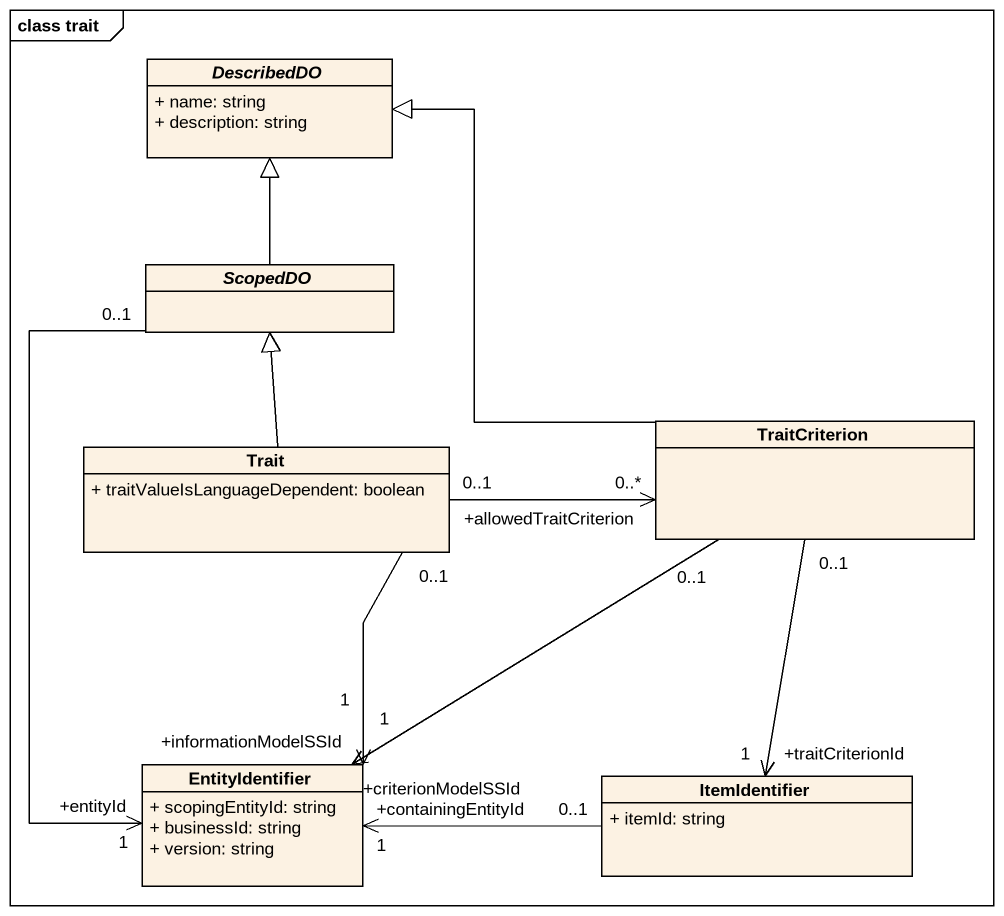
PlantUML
@startuml
mainframe class trait
hide circle
hide empty members
skinparam classAttributeIconSize 0
abstract class DescribedDO {
  + name: string
  + description: string
}
abstract class ScopedDO
class Trait {
  + traitValueIsLanguageDependent: boolean
}
class TraitCriterion
class EntityIdentifier {
  + scopingEntityId: string
  + businessId: string
  + version: string
}
class ItemIdentifier {
  + itemId: string
}
ScopedDO -up-|> DescribedDO
ScopedDO "0..1" --> "+entityId\n1" EntityIdentifier
Trait -up-|> ScopedDO
Trait "0..1" -right-> "+allowedTraitCriterion\n0..*" TraitCriterion
Trait "0..1" --> "+informationModelSSId\n1" EntityIdentifier
TraitCriterion -up-|> DescribedDO
TraitCriterion "0..1" --> "+criterionModelSSId\n1" EntityIdentifier
TraitCriterion "0..1" --> "+traitCriterionId\n1" ItemIdentifier
ItemIdentifier "0..1" -left-> "+containingEntityId\n1" EntityIdentifier
@enduml
